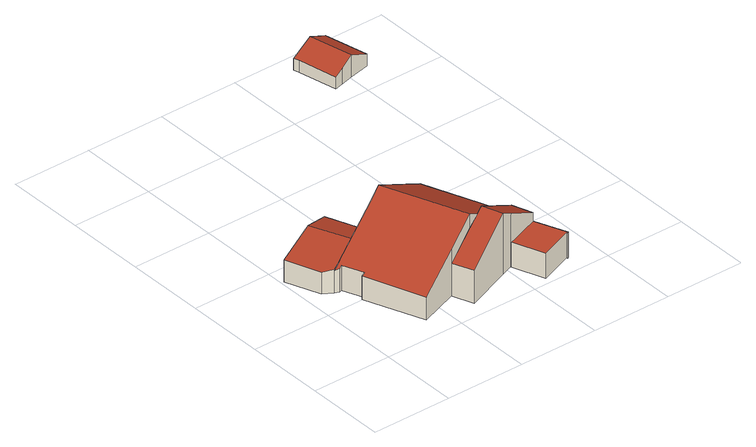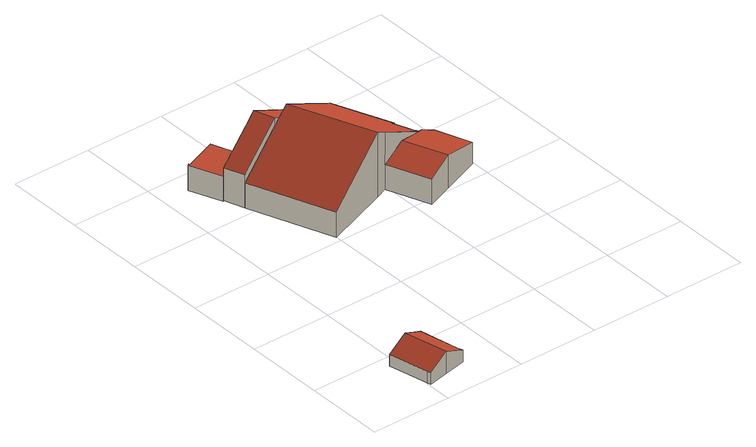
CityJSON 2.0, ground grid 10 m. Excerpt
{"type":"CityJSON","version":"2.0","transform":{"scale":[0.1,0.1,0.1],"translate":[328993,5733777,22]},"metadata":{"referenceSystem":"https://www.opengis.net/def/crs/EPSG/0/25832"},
"CityObjects":{
"building1":{"type":"Building","attributes":{"Gemeindeschluessel":"05170012","Geometrietyp2DReferenz":"3000","function":"31001_1010"},"address":[{"country":"Germany","locality":"Hamminkeln","thoroughfareNumber":"56","thoroughfareName":"Hoogefeldstraße"},{"country":"Germany","locality":"Hamminkeln","thoroughfareNumber":"56a","thoroughfareName":"Hoogefeldstraße"}],"children":["building1-1","building1-2","building1-3"]},
"building1-1":{"type":"BuildingPart","attributes":{"roofType":"3100","measuredHeight":8.15},"parents":["building1"],"geometry":[{"type":"MultiSurface","lod":"2","boundaries":[[[0,1,2,3]],[[4,5,1,0]],[[6,7,5,4]],[[8,9,7,6]],[[10,11,9,8]],[[12,13,14,15]],[[16,17,13,12]],[[18,19,17,16]],[[3,2,20,21]],[[18,16,12,22]],[[15,10,8,6,4,0,3,21,22,12]],[[1,5,7,9,11,14,13,17,19,23,20,2]],[[24,25,15,26]],[[14,27,24,26]],[[11,10,25,24,27]],[[28,22,29]],[[30,31,28,29,23]],[[19,18,31,30]],[[22,21,32,29]],[[20,23,29,32]]],"semantics":{"surfaces":[{"type":"WallSurface"},{"type":"RoofSurface"},{"type":"GroundSurface"},{"type":"ClosureSurface"}],"values":[0,0,0,0,0,0,0,0,0,1,1,2,0,3,3,0,3,3,0,3]}}]},
"building1-2":{"type":"BuildingPart","attributes":{"roofType":"3100","measuredHeight":7.77},"parents":["building1"],"geometry":[{"type":"MultiSurface","lod":"2","boundaries":[[[33,34,35,36]],[[32,20,34,33]],[[37,38,19,39]],[[40,41,38,37]],[[36,35,41,40]],[[40,37,39,42,36]],[[32,33,36,42]],[[34,20,30,19,38,41,35]],[[42,31,28]],[[28,31,30,23,29]],[[32,29,23,20]],[[42,39,18,31]],[[31,18,19,30]]],"semantics":{"surfaces":[{"type":"WallSurface"},{"type":"RoofSurface"},{"type":"GroundSurface"},{"type":"ClosureSurface"}],"values":[0,0,0,0,0,1,1,2,0,3,3,0,3]}}]},
"building1-3":{"type":"BuildingPart","attributes":{"roofType":"3100","measuredHeight":4.22},"parents":["building1"],"geometry":[{"type":"MultiSurface","lod":"2","boundaries":[[[43,44,45,46]],[[47,48,44,43]],[[49,50,48,47]],[[26,14,50,49]],[[46,45,11,51]],[[26,49,47,24]],[[43,46,51,24,47]],[[44,48,50,14,27,11,45]],[[26,24,27,14]],[[51,10,25]],[[24,25,10,11,27]]],"semantics":{"surfaces":[{"type":"WallSurface"},{"type":"RoofSurface"},{"type":"GroundSurface"},{"type":"ClosureSurface"}],"values":[0,0,0,0,0,1,1,2,3,0,3]}}]},
"building2":{"type":"Building","attributes":{"Geometrietyp2DReferenz":"3000","Gemeindeschluessel":"05170012","function":"31001_1010","roofType":"1000","measuredHeight":3.24},"address":[{"country":"Germany","locality":"Hamminkeln","thoroughfareNumber":"56","thoroughfareName":"Hoogefeldstraße"}],"geometry":[{"type":"Solid","lod":"2","boundaries":[[[[52,53,54,55]],[[56,57,53,52]],[[58,59,57,56]],[[60,61,59,58]],[[62,63,61,60]],[[55,54,63,62]],[[60,58,56,52,55,62]],[[53,57,59,61,63,54]]]],"semantics":{"surfaces":[{"type":"WallSurface"},{"type":"RoofSurface"},{"type":"GroundSurface"}],"values":[[0,0,0,0,0,0,1,2]]}}]},
"building3":{"type":"Building","attributes":{"Geometrietyp2DReferenz":"3000","Gemeindeschluessel":"05170012","function":"31001_2723","roofType":"3100","measuredHeight":2.83},"address":[{"country":"Germany","locality":"Hamminkeln","thoroughfareNumber":"56","thoroughfareName":"Hoogefeldstraße"}],"geometry":[{"type":"Solid","lod":"2","boundaries":[[[[64,65,66,67]],[[68,69,65,64]],[[70,71,69,68]],[[72,73,71,70]],[[74,75,73,72]],[[76,77,75,74]],[[78,79,77,76]],[[80,81,79,78]],[[67,66,81,80]],[[76,74,72,70,78]],[[68,64,67,80,78,70]],[[65,69,71,73,75,77,79,81,66]]]],"semantics":{"surfaces":[{"type":"WallSurface"},{"type":"RoofSurface"},{"type":"GroundSurface"}],"values":[[0,0,0,0,0,0,0,0,0,1,1,2]]}}]}
},
"vertices":[
[46,100,39],[46,100,9],[74,27,9],[74,27,38],[50,101,41],[50,101,9],[40,127,41],[40,127,9],[37,126,39],[37,126,9],[31,128,37],[31,128,9],[119,162,91],[119,162,9],[105,156,9],[105,156,82],[201,193,41],[201,193,9],[241,89,41],[241,89,9],[123,45,9],[123,45,68],[160,59,91],[160,59,9],[72,144,51],[38,131,41],[105,156,41],[72,144,9],[174,64,82],[160,59,74],[182,67,9],[182,67,77],[123,45,51],
[133,19,51],[133,19,9],[191,42,9],[191,42,87],[250,64,51],[250,64,9],[241,89,51],[207,48,77],[207,48,9],[182,67,87],
[3,178,37],[3,178,9],[19,135,9],[19,135,37],[51,196,51],[51,196,9],[84,209,41],[84,209,9],[31,128,39],
[266,24,40],[266,24,8],[250,64,8],[250,64,40],[264,23,40],[264,23,8],[263,24,40],[263,24,8],[222,8,40],[222,8,8],[207,48,40],[207,48,8],
[256,461,33],[256,461,18],[266,412,18],[266,412,33],[254,468,33],[254,468,18],[281,474,46],[281,474,18],[307,480,33],[307,480,18],[308,475,33],[308,475,18],[319,425,33],[319,425,18],[293,419,46],[293,419,18],[277,415,38],[277,415,18]
]}
